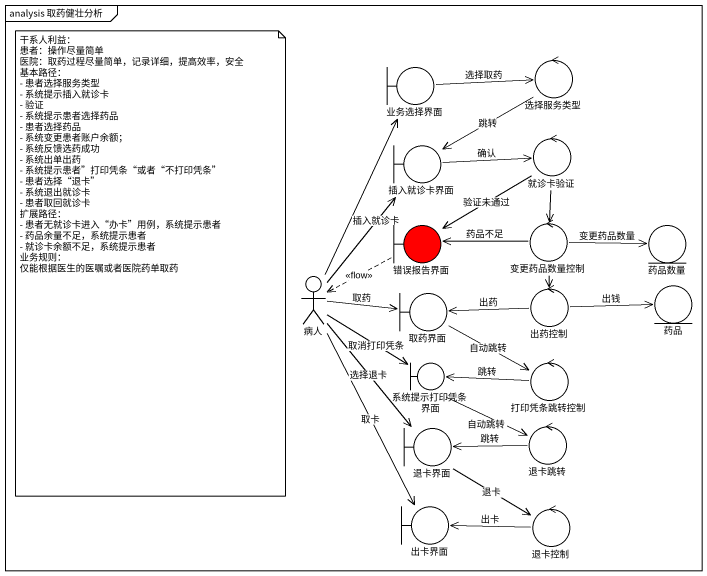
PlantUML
@startuml
mainframe analysis 取药健壮分析
boundary 业务选择界面
control 选择服务类型
boundary 插入就诊卡界面
control 就诊卡验证
boundary 错误报告界面 #FF0000
control 变更药品数量控制
entity 药品数量
actor 病人
boundary 取药界面
control 出药控制
entity 药品
boundary 系统提示打印凭条界面
control 打印凭条跳转控制
boundary 退卡界面
control 退卡跳转
boundary 出卡界面
control 退卡控制
业务选择界面 -right-> 选择服务类型 : 选择取药
选择服务类型 --> 插入就诊卡界面 : 跳转
插入就诊卡界面 -right-> 就诊卡验证 : 确认
就诊卡验证 --> 错误报告界面 : 验证未通过
就诊卡验证 --> 变更药品数量控制
错误报告界面 .left.> 病人 : <<flow>>
变更药品数量控制 -left-> 错误报告界面 : 药品不足
变更药品数量控制 -right-> 药品数量 : 变更药品数量
变更药品数量控制 --> 出药控制
病人 -up-> 业务选择界面
病人 -up-> 插入就诊卡界面 : 插入就诊卡
病人 -right-> 取药界面 : 取药
病人 --> 系统提示打印凭条界面 : 取消打印凭条
病人 --> 退卡界面 : 选择退卡
病人 --> 出卡界面 : 取卡
取药界面 -right-> 打印凭条跳转控制 : 自动跳转
出药控制 -left-> 取药界面 : 出药
出药控制 -right-> 药品 : 出钱
系统提示打印凭条界面 -right-> 退卡跳转 : 自动跳转
打印凭条跳转控制 -left-> 系统提示打印凭条界面 : 跳转
退卡界面 --> 退卡控制 : 退卡
退卡跳转 -left-> 退卡界面 : 跳转
退卡控制 -left-> 出卡界面 : 出卡
note as N1
  干系人利益：
  患者：操作尽量简单
  医院：取药过程尽量简单，记录详细，提高效率，安全
  基本路径：
  - 患者选择服务类型
  - 系统提示插入就诊卡
  - 验证
  - 系统提示患者选择药品
  - 患者选择药品
  - 系统变更患者账户余额；
  - 系统反馈选药成功
  - 系统出单出药
  - 系统提示患者”打印凭条“或者“不打印凭条”
  - 患者选择“退卡”
  - 系统退出就诊卡
  - 患者取回就诊卡
  扩展路径：
  - 患者无就诊卡进入“办卡”用例，系统提示患者
  - 药品余量不足，系统提示患者
  - 就诊卡余额不足，系统提示患者
  业务规则：
  仅能根据医生的医嘱或者医院药单取药
end note
@enduml
